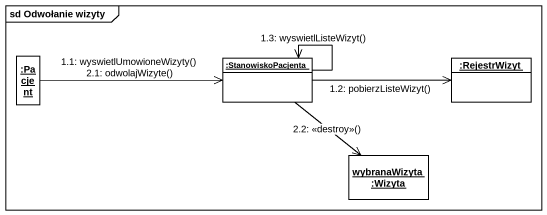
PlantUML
@startuml
mainframe sd Odwołanie wizyty
hide circle
hide empty members
object ":Pacjent" as Pacjent
object ":StanowiskoPacjenta" as StanowiskoPacjenta
object ":RejestrWizyt" as RejestrWizyt
object "wybranaWizyta :Wizyta" as wybranaWizyta_Wizyta
Pacjent -right-> StanowiskoPacjenta : 1.1: wyswietlUmowioneWizyty()\n2.1: odwolajWizyte()
StanowiskoPacjenta -right-> RejestrWizyt : 1.2: pobierzListeWizyt()
StanowiskoPacjenta --> StanowiskoPacjenta : 1.3: wyswietlListeWizyt()
StanowiskoPacjenta --> wybranaWizyta_Wizyta : 2.2: <<destroy>>()
@enduml
